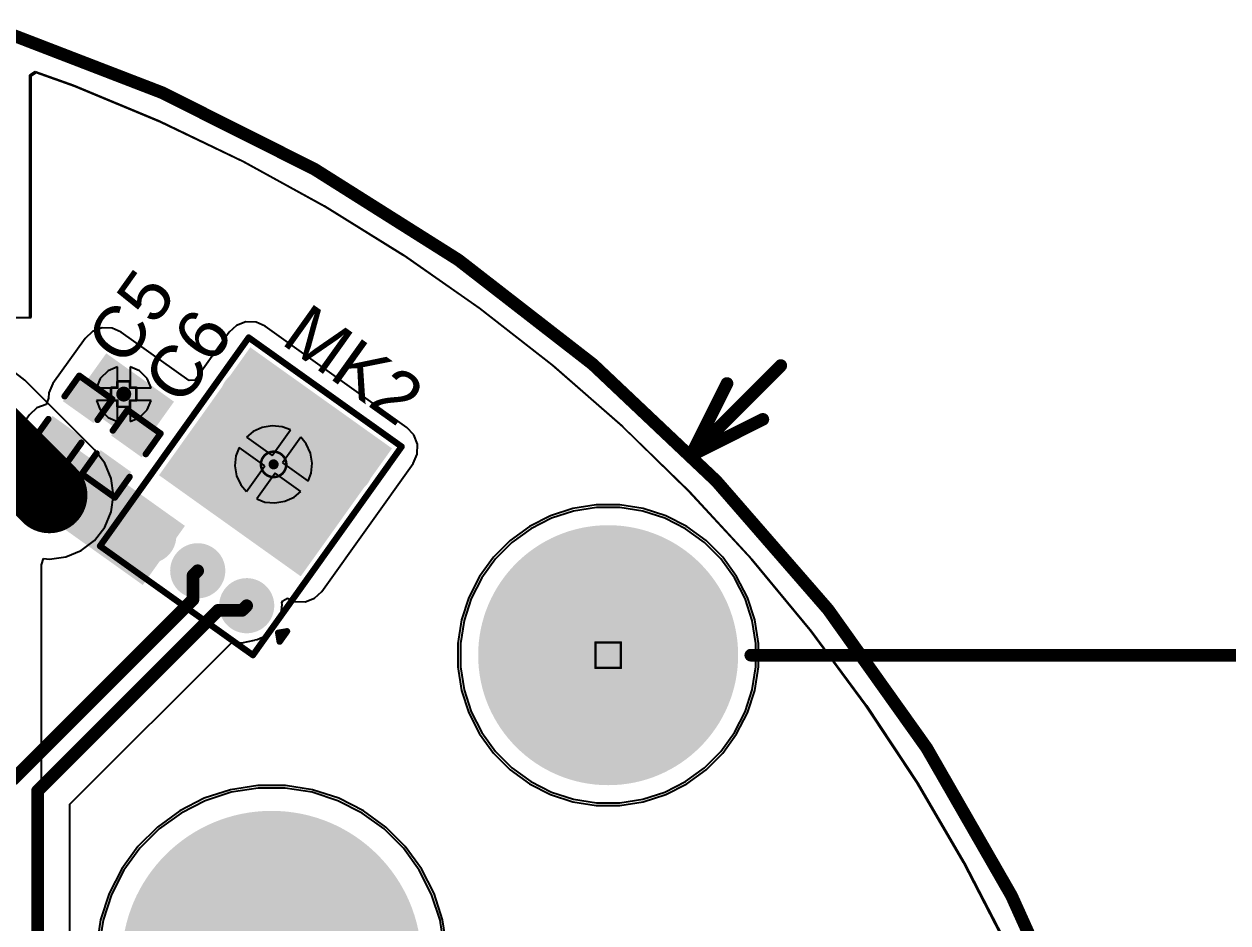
# Model space of a CAD drawing. Header units: inches. Extents: x -60 to 307, y -25 to 134.
# Drawn here: x 34.3 to 58.4, y 36.4 to 54.39 of the extents above; entities that cross this region are included whole.
import ezdxf

# ---------------------------------------------------------------- set-up
doc = ezdxf.new("R2010")
doc.units = ezdxf.units.IN
for name, color, linetype in [('BOARD OUTLINE', 216, 'Continuous'), ('Bottom Layer', 5, 'Continuous'), ('Bottom Solder', 6, 'Continuous'), ('DIMENSION', 6, 'Continuous'), ('Drill Drawing', 1, 'Continuous'), ('Multi-Layer', 9, 'Continuous'), ('Pad Holes', 156, 'Continuous'), ('Top Layer', 1, 'Continuous'), ('Top Overlay', 2, 'Continuous'), ('Top Paste', 8, 'Continuous'), ('Top Solder', 216, 'Continuous'), ('Via Holes', 16, 'Continuous')]:
    doc.layers.add(name, color=color, linetype=linetype)
doc.styles.add('Arial', font='', dxfattribs={"height": 0.2})
doc.styles.get('Arial').set_extended_font_data('Arial')

# ---------------------------------------------------------------- blocks, each defined once
blk = doc.blocks.new('SPM0687LR5H_1_27')
at = {"layer": 'Bottom Solder'}
h = blk.add_hatch(color=6, dxfattribs=at)
edge = h.paths.add_edge_path()
edge.add_arc((0, -0.913), 0.102, 0, 360)
at = {"layer": 'Pad Holes'}
h = blk.add_hatch(color=7, dxfattribs=at)
edge = h.paths.add_edge_path()
edge.add_arc((0, -0.913), 0.512, 0, 360)
at = {"layer": 'Top Layer'}
h = blk.add_hatch(color=1, dxfattribs=at)
edge = h.paths.add_edge_path()
edge.add_arc((-1.204, 1.703), 0.45, 0, 360)
h = blk.add_hatch(color=1, dxfattribs=at)
edge = h.paths.add_edge_path()
edge.add_arc((0, 1.703), 0.45, 0, 360)
h = blk.add_hatch(color=1, dxfattribs=at)
edge = h.paths.add_edge_path()
edge.add_arc((1.204, 1.703), 0.45, 0, 360)
h = blk.add_hatch(color=1, dxfattribs=at)
edge = h.paths.add_edge_path()
edge.add_arc((0, -0.913), 0.838, 0, 360)
h = blk.add_hatch(color=1, dxfattribs=at)
edge = h.paths.add_edge_path()
edge.add_arc((-1.204, -1.703), 0.45, 0, 360)
h = blk.add_hatch(color=1, dxfattribs=at)
edge = h.paths.add_edge_path()
edge.add_arc((1.204, -1.703), 0.45, 0, 360)
at = {"layer": 'Top Paste'}
h = blk.add_hatch(color=8, dxfattribs=at)
edge = h.paths.add_edge_path()
edge.add_arc((-1.204, 1.703), 0.45, 0, 360)
h = blk.add_hatch(color=8, dxfattribs=at)
edge = h.paths.add_edge_path()
edge.add_arc((0, 1.703), 0.45, 0, 360)
h = blk.add_hatch(color=8, dxfattribs=at)
edge = h.paths.add_edge_path()
edge.add_arc((1.204, 1.703), 0.45, 0, 360)
h = blk.add_hatch(color=8, dxfattribs=at)
edge = h.paths.add_edge_path()
edge.add_arc((-1.204, -1.703), 0.45, 0, 360)
h = blk.add_hatch(color=8, dxfattribs=at)
edge = h.paths.add_edge_path()
edge.add_arc((1.204, -1.703), 0.45, 0, 360)
at = {"layer": 'Top Solder'}
h = blk.add_hatch(color=216, dxfattribs=at)
edge = h.paths.add_edge_path()
edge.add_arc((-1.204, 1.703), 0.552, 0, 360)
h = blk.add_hatch(color=216, dxfattribs=at)
edge = h.paths.add_edge_path()
edge.add_arc((0, 1.703), 0.552, 0, 360)
h = blk.add_hatch(color=216, dxfattribs=at)
edge = h.paths.add_edge_path()
edge.add_arc((1.204, 1.703), 0.552, 0, 360)
h = blk.add_hatch(color=216, dxfattribs=at)
edge = h.paths.add_edge_path()
edge.add_arc((0, -0.913), 0.94, 0, 360)
h = blk.add_hatch(color=216, dxfattribs=at)
edge = h.paths.add_edge_path()
edge.add_arc((-1.204, -1.703), 0.552, 0, 360)
h = blk.add_hatch(color=216, dxfattribs=at)
edge = h.paths.add_edge_path()
edge.add_arc((1.204, -1.703), 0.552, 0, 360)
at = {"layer": 'Top Overlay'}
for points in [[(1.88, 2.436, 0.127, 0.127, 0), (-1.88, 2.436, 0.127, 0.127, 0)], [(-1.88, 2.436, 0.127, 0.127, 0), (-1.88, -2.69, 0.127, 0.127, 0)], [(1.88, 2.436, 0.127, 0.127, 0), (1.88, -2.69, 0.127, 0.127, 0)], [(-2.032, 1.778, 0.127, 0.127, 0), (-2.159, 1.905, 0.127, 0.127, 0)], [(-2.159, 1.905, 0.127, 0.127, 0), (-2.159, 1.651, 0.127, 0.127, 0)], [(-2.032, 1.778, 0.127, 0.127, 0), (-2.159, 1.651, 0.127, 0.127, 0)], [(1.88, -2.69, 0.127, 0.127, 0), (-1.88, -2.69, 0.127, 0.127, 0)]]:
    blk.add_lwpolyline(points, format="xyseb", dxfattribs=at)
for points in [[(-1.912, 2.436, 0.0635, 0.0635, 1), (-1.848, 2.436, 0.0635, 0.0635, 1)], [(-1.912, 2.436, 0.0635, 0.0635, 1), (-1.848, 2.436, 0.0635, 0.0635, 1)], [(1.848, 2.436, 0.0635, 0.0635, 1), (1.912, 2.436, 0.0635, 0.0635, 1)], [(1.848, 2.436, 0.0635, 0.0635, 1), (1.912, 2.436, 0.0635, 0.0635, 1)], [(-2.191, 1.905, 0.0635, 0.0635, 1), (-2.127, 1.905, 0.0635, 0.0635, 1)], [(-2.191, 1.905, 0.0635, 0.0635, 1), (-2.127, 1.905, 0.0635, 0.0635, 1)], [(-2.191, 1.651, 0.0635, 0.0635, 1), (-2.127, 1.651, 0.0635, 0.0635, 1)], [(-2.191, 1.651, 0.0635, 0.0635, 1), (-2.127, 1.651, 0.0635, 0.0635, 1)], [(-2.064, 1.778, 0.0635, 0.0635, 1), (-2, 1.778, 0.0635, 0.0635, 1)], [(-2.064, 1.778, 0.0635, 0.0635, 1), (-2, 1.778, 0.0635, 0.0635, 1)], [(-1.912, -2.69, 0.0635, 0.0635, 1), (-1.848, -2.69, 0.0635, 0.0635, 1)], [(-1.912, -2.69, 0.0635, 0.0635, 1), (-1.848, -2.69, 0.0635, 0.0635, 1)], [(1.848, -2.69, 0.0635, 0.0635, 1), (1.912, -2.69, 0.0635, 0.0635, 1)], [(1.848, -2.69, 0.0635, 0.0635, 1), (1.912, -2.69, 0.0635, 0.0635, 1)]]:
    blk.add_lwpolyline(points, format="xyseb", close=True, dxfattribs=at)
blk = doc.blocks.new('C___0402_72')
at = {"layer": 'Top Layer'}
for points in [[(-0.699, -0.318), (-0.699, 0.318), (-0.241, 0.318), (-0.241, -0.318)], [(0.241, -0.318), (0.241, 0.318), (0.699, 0.318), (0.699, -0.318)]]:
    blk.add_hatch(color=1, dxfattribs=at).paths.add_polyline_path(points)
at = {"layer": 'Top Paste'}
for points in [[(-0.699, -0.318), (-0.699, 0.318), (-0.241, 0.318), (-0.241, -0.318)], [(0.241, -0.318), (0.241, 0.318), (0.699, 0.318), (0.699, -0.318)]]:
    blk.add_hatch(color=8, dxfattribs=at).paths.add_polyline_path(points)
at = {"layer": 'Top Solder'}
for points in [[(-0.758, -0.377), (-0.758, 0.377), (-0.181, 0.377), (-0.181, -0.377)], [(0.181, -0.377), (0.181, 0.377), (0.758, 0.377), (0.758, -0.377)]]:
    blk.add_hatch(color=216, dxfattribs=at).paths.add_polyline_path(points)
at = {"layer": 'Top Overlay'}
for points in [[(-0.787, 0.406, 0.127, 0.127, 0), (-0.279, 0.406, 0.127, 0.127, 0)], [(-0.787, 0.406, 0.127, 0.127, 0), (-0.787, -0.406, 0.127, 0.127, 0)], [(0.279, 0.406, 0.127, 0.127, 0), (0.787, 0.406, 0.127, 0.127, 0)], [(0.787, 0.406, 0.127, 0.127, 0), (0.787, -0.406, 0.127, 0.127, 0)], [(-0.787, -0.406, 0.127, 0.127, 0), (-0.279, -0.406, 0.127, 0.127, 0)], [(0.279, -0.406, 0.127, 0.127, 0), (0.787, -0.406, 0.127, 0.127, 0)]]:
    blk.add_lwpolyline(points, format="xyseb", dxfattribs=at)
for points in [[(-0.819, 0.406, 0.0635, 0.0635, 1), (-0.756, 0.406, 0.0635, 0.0635, 1)], [(-0.819, 0.406, 0.0635, 0.0635, 1), (-0.756, 0.406, 0.0635, 0.0635, 1)], [(-0.311, 0.406, 0.0635, 0.0635, 1), (-0.248, 0.406, 0.0635, 0.0635, 1)], [(0.248, 0.406, 0.0635, 0.0635, 1), (0.311, 0.406, 0.0635, 0.0635, 1)], [(0.756, 0.406, 0.0635, 0.0635, 1), (0.819, 0.406, 0.0635, 0.0635, 1)], [(0.756, 0.406, 0.0635, 0.0635, 1), (0.819, 0.406, 0.0635, 0.0635, 1)], [(-0.819, -0.406, 0.0635, 0.0635, 1), (-0.756, -0.406, 0.0635, 0.0635, 1)], [(-0.819, -0.406, 0.0635, 0.0635, 1), (-0.756, -0.406, 0.0635, 0.0635, 1)], [(-0.311, -0.406, 0.0635, 0.0635, 1), (-0.248, -0.406, 0.0635, 0.0635, 1)], [(0.248, -0.406, 0.0635, 0.0635, 1), (0.311, -0.406, 0.0635, 0.0635, 1)], [(0.756, -0.406, 0.0635, 0.0635, 1), (0.819, -0.406, 0.0635, 0.0635, 1)], [(0.756, -0.406, 0.0635, 0.0635, 1), (0.819, -0.406, 0.0635, 0.0635, 1)]]:
    blk.add_lwpolyline(points, format="xyseb", close=True, dxfattribs=at)
blk = doc.blocks.new('C___0402_73')
at = {"layer": 'Top Layer'}
for points in [[(-0.699, -0.318), (-0.699, 0.318), (-0.241, 0.318), (-0.241, -0.318)], [(0.241, -0.318), (0.241, 0.318), (0.699, 0.318), (0.699, -0.318)]]:
    blk.add_hatch(color=1, dxfattribs=at).paths.add_polyline_path(points)
at = {"layer": 'Top Paste'}
for points in [[(-0.699, -0.318), (-0.699, 0.318), (-0.241, 0.318), (-0.241, -0.318)], [(0.241, -0.318), (0.241, 0.318), (0.699, 0.318), (0.699, -0.318)]]:
    blk.add_hatch(color=8, dxfattribs=at).paths.add_polyline_path(points)
at = {"layer": 'Top Solder'}
for points in [[(-0.758, -0.377), (-0.758, 0.377), (-0.181, 0.377), (-0.181, -0.377)], [(0.181, -0.377), (0.181, 0.377), (0.758, 0.377), (0.758, -0.377)]]:
    blk.add_hatch(color=216, dxfattribs=at).paths.add_polyline_path(points)
at = {"layer": 'Top Overlay'}
for points in [[(-0.787, 0.406, 0.127, 0.127, 0), (-0.787, -0.406, 0.127, 0.127, 0)], [(-0.787, 0.406, 0.127, 0.127, 0), (-0.279, 0.406, 0.127, 0.127, 0)], [(0.279, 0.406, 0.127, 0.127, 0), (0.787, 0.406, 0.127, 0.127, 0)], [(0.787, 0.406, 0.127, 0.127, 0), (0.787, -0.406, 0.127, 0.127, 0)], [(-0.787, -0.406, 0.127, 0.127, 0), (-0.279, -0.406, 0.127, 0.127, 0)], [(0.279, -0.406, 0.127, 0.127, 0), (0.787, -0.406, 0.127, 0.127, 0)]]:
    blk.add_lwpolyline(points, format="xyseb", dxfattribs=at)
for points in [[(-0.819, 0.406, 0.0635, 0.0635, 1), (-0.756, 0.406, 0.0635, 0.0635, 1)], [(-0.819, 0.406, 0.0635, 0.0635, 1), (-0.756, 0.406, 0.0635, 0.0635, 1)], [(-0.311, 0.406, 0.0635, 0.0635, 1), (-0.248, 0.406, 0.0635, 0.0635, 1)], [(0.248, 0.406, 0.0635, 0.0635, 1), (0.311, 0.406, 0.0635, 0.0635, 1)], [(0.756, 0.406, 0.0635, 0.0635, 1), (0.819, 0.406, 0.0635, 0.0635, 1)], [(0.756, 0.406, 0.0635, 0.0635, 1), (0.819, 0.406, 0.0635, 0.0635, 1)], [(-0.819, -0.406, 0.0635, 0.0635, 1), (-0.756, -0.406, 0.0635, 0.0635, 1)], [(-0.819, -0.406, 0.0635, 0.0635, 1), (-0.756, -0.406, 0.0635, 0.0635, 1)], [(-0.311, -0.406, 0.0635, 0.0635, 1), (-0.248, -0.406, 0.0635, 0.0635, 1)], [(0.248, -0.406, 0.0635, 0.0635, 1), (0.311, -0.406, 0.0635, 0.0635, 1)], [(0.756, -0.406, 0.0635, 0.0635, 1), (0.819, -0.406, 0.0635, 0.0635, 1)], [(0.756, -0.406, 0.0635, 0.0635, 1), (0.819, -0.406, 0.0635, 0.0635, 1)]]:
    blk.add_lwpolyline(points, format="xyseb", close=True, dxfattribs=at)

msp = doc.modelspace()

# ---------------------------------------------------------------- hatches: boundary and pattern name
at = {"layer": 'Bottom Layer'}
h = msp.add_hatch(color=5, dxfattribs=at)
edge = h.paths.add_edge_path()
edge.add_arc((36.295, 46.981), 0.3, 0, 360)
h = msp.add_hatch(color=5, dxfattribs=at)
edge = h.paths.add_edge_path()
edge.add_arc((34.806, 44.958), 0.3, 0, 360)
h = msp.add_hatch(color=5, dxfattribs=at)
edge = h.paths.add_edge_path()
edge.add_arc((45.992, 41.755), 2.5, 0, 360)
at = {"layer": 'Bottom Solder'}
h = msp.add_hatch(color=6, dxfattribs=at)
edge = h.paths.add_edge_path()
edge.add_arc((36.295, 46.981), 0.402, 0, 360)
h = msp.add_hatch(color=6, dxfattribs=at)
edge = h.paths.add_edge_path()
edge.add_arc((34.806, 44.958), 0.402, 0, 360)
h = msp.add_hatch(color=6, dxfattribs=at)
edge = h.paths.add_edge_path()
edge.add_arc((45.992, 41.755), 2.602, 0, 360)
at = {"layer": 'Multi-Layer'}
h = msp.add_hatch(color=9, dxfattribs=at)
edge = h.paths.add_edge_path()
edge.add_arc((45.992, 41.755), 2.5, 0, 360)
at = {"layer": 'Pad Holes'}
h = msp.add_hatch(color=7, dxfattribs=at)
edge = h.paths.add_edge_path()
edge.add_arc((45.992, 41.755), 1.5, 0, 360)
h = msp.add_hatch(color=7, dxfattribs=at)
edge = h.paths.add_edge_path()
edge.add_arc((39.255, 35.639), 3, 0, 360)
at = {"layer": 'Top Layer'}
for points in [[(37.301, 46.829), (35.945, 47.797), (35.3, 46.893), (36.657, 45.925)], [(41.665, 45.894), (38.828, 47.917), (37.002, 45.357), (39.838, 43.334)], [(37.52, 44.343), (34.828, 46.263), (33.984, 45.081), (36.676, 43.161)]]:
    msp.add_hatch(color=1, dxfattribs=at).paths.add_polyline_path(points)
h = msp.add_hatch(color=1, dxfattribs=at)
edge = h.paths.add_edge_path()
edge.add_arc((36.295, 46.981), 0.3, 0, 360)
h = msp.add_hatch(color=1, dxfattribs=at)
edge = h.paths.add_edge_path()
edge.add_arc((34.806, 44.958), 0.3, 0, 360)
h = msp.add_hatch(color=1, dxfattribs=at)
edge = h.paths.add_edge_path()
edge.add_arc((45.992, 41.755), 2.5, 0, 360)
at = {"layer": 'Top Solder'}
h = msp.add_hatch(color=216, dxfattribs=at)
edge = h.paths.add_edge_path()
edge.add_arc((36.295, 46.981), 0.402, 0, 360)
h = msp.add_hatch(color=216, dxfattribs=at)
edge = h.paths.add_edge_path()
edge.add_arc((34.806, 44.958), 0.402, 0, 360)
h = msp.add_hatch(color=216, dxfattribs=at)
edge = h.paths.add_edge_path()
edge.add_arc((45.992, 41.755), 2.602, 0, 360)
at = {"layer": 'Via Holes'}
h = msp.add_hatch(color=7, dxfattribs=at)
edge = h.paths.add_edge_path()
edge.add_arc((36.295, 46.981), 0.15, 0, 360)
h = msp.add_hatch(color=7, dxfattribs=at)
edge = h.paths.add_edge_path()
edge.add_arc((34.806, 44.958), 0.15, 0, 360)

# ---------------------------------------------------------------- linework, layer by layer
at = {"layer": 'BOARD OUTLINE'}
msp.add_lwpolyline([(33.89, 54.238, 0.254, 0.254, -6.230382), (11.984, 54.26, 0.254, 0.254, 0)], format="xyseb", dxfattribs=at)
at = {"layer": 'Bottom Layer'}
for p, q in [((34.417, 53.364), (34.521, 53.438)), ((34.417, 48.514), (34.417, 53.364)), ((34.521, 53.438), (35.292, 53.164)), ((35.292, 53.164), (37.005, 52.45)), ((37.005, 52.45), (38.678, 51.645)), ((38.678, 51.645), (40.305, 50.752)), ((40.305, 50.752), (41.881, 49.771)), ((41.881, 49.771), (43.403, 48.708)), ((43.403, 48.708), (44.865, 47.564)), ((11.43, 48.514), (34.417, 48.514)), ((36.168, 47.528), (35.981, 47.45)), ((36.168, 47.108), (36.168, 47.528)), ((36.609, 47.45), (36.422, 47.528)), ((36.422, 47.528), (36.422, 47.108)), ((44.865, 47.564), (46.263, 46.343)), ((34.315, 47.261), (34.049, 47.464)), ((35.712, 45.864), (34.315, 47.261)), ((35.826, 47.294), (35.748, 47.108)), ((35.981, 47.45), (35.826, 47.294)), ((36.765, 47.294), (36.609, 47.45)), ((36.842, 47.108), (36.765, 47.294)), ((35.748, 47.108), (36.168, 47.108)), ((36.422, 47.108), (36.842, 47.108)), ((36.168, 46.854), (35.748, 46.854)), ((35.748, 46.854), (35.826, 46.667)), ((36.168, 46.434), (36.168, 46.854)), ((36.842, 46.854), (36.422, 46.854)), ((36.422, 46.854), (36.422, 46.434)), ((36.765, 46.667), (36.842, 46.854)), ((35.826, 46.667), (35.981, 46.511)), ((35.981, 46.511), (36.168, 46.434)), ((36.422, 46.434), (36.609, 46.511)), ((36.609, 46.511), (36.765, 46.667)), ((39.069, 46.314), (38.885, 46.23)), ((39.268, 46.347), (39.069, 46.314)), ((39.469, 46.328), (39.268, 46.347)), ((39.632, 46.266), (39.469, 46.328)), ((46.263, 46.343), (47.593, 45.048)), ((38.885, 46.23), (38.75, 46.119)), ((38.75, 46.119), (39.265, 45.751)), ((39.265, 45.751), (39.632, 46.266)), ((39.839, 46.119), (39.472, 45.604)), ((39.95, 45.984), (39.839, 46.119)), ((35.915, 45.598), (35.712, 45.864)), ((38.603, 45.912), (38.541, 45.748)), ((39.118, 45.545), (38.603, 45.912)), ((40.034, 45.8), (39.95, 45.984)), ((40.067, 45.601), (40.034, 45.8)), ((36.043, 45.29), (35.915, 45.598)), ((38.541, 45.748), (38.522, 45.547)), ((38.522, 45.547), (38.555, 45.348)), ((39.472, 45.604), (39.987, 45.237)), ((40.048, 45.4), (40.067, 45.601)), ((38.555, 45.348), (38.639, 45.165)), ((38.75, 45.03), (39.118, 45.545)), ((39.324, 45.397), (38.957, 44.882)), ((39.839, 45.03), (39.324, 45.397)), ((39.987, 45.237), (40.048, 45.4)), ((36.087, 44.958), (36.043, 45.29)), ((38.639, 45.165), (38.75, 45.03)), ((36.043, 44.626), (36.087, 44.958)), ((38.957, 44.882), (39.121, 44.821)), ((39.322, 44.802), (39.521, 44.835)), ((39.521, 44.835), (39.704, 44.919)), ((39.704, 44.919), (39.839, 45.03)), ((47.593, 45.048), (48.852, 43.684)), ((35.915, 44.318), (36.043, 44.626)), ((39.121, 44.821), (39.322, 44.802)), ((45.299, 44.64), (44.856, 44.496)), ((45.759, 44.713), (45.299, 44.64)), ((46.224, 44.713), (45.759, 44.713)), ((46.684, 44.64), (46.224, 44.713)), ((47.127, 44.496), (46.684, 44.64)), ((44.856, 44.496), (44.442, 44.285)), ((47.542, 44.285), (47.127, 44.496)), ((35.712, 44.052), (35.915, 44.318)), ((44.442, 44.285), (44.065, 44.011)), ((47.918, 44.011), (47.542, 44.285)), ((35.446, 43.849), (35.712, 44.052)), ((44.065, 44.011), (43.736, 43.682)), ((48.247, 43.682), (47.918, 44.011)), ((34.652, 43.561), (34.687, 43.693)), ((34.687, 43.693), (34.806, 43.677)), ((34.806, 43.677), (35.138, 43.721)), ((35.138, 43.721), (35.446, 43.849)), ((43.736, 43.682), (43.462, 43.305)), ((48.521, 43.305), (48.247, 43.682)), ((48.852, 43.684), (50.035, 42.253)), ((34.652, 34.812), (34.652, 43.561)), ((43.462, 43.305), (43.251, 42.89)), ((48.732, 42.89), (48.521, 43.305)), ((43.251, 42.89), (43.107, 42.448)), ((48.876, 42.448), (48.732, 42.89)), ((43.107, 42.448), (43.034, 41.988)), ((48.949, 41.988), (48.876, 42.448)), ((50.035, 42.253), (51.14, 40.762)), ((43.034, 41.988), (43.034, 41.523)), ((48.949, 41.523), (48.949, 41.988)), ((43.034, 41.523), (43.107, 41.063)), ((48.876, 41.063), (48.949, 41.523)), ((43.107, 41.063), (43.251, 40.62)), ((48.732, 40.62), (48.876, 41.063)), ((51.14, 40.762), (52.163, 39.212)), ((43.251, 40.62), (43.462, 40.205)), ((48.521, 40.205), (48.732, 40.62)), ((43.462, 40.205), (43.736, 39.829)), ((48.247, 39.829), (48.521, 40.205)), ((43.736, 39.829), (44.065, 39.5)), ((47.918, 39.5), (48.247, 39.829)), ((44.065, 39.5), (44.442, 39.226)), ((47.542, 39.226), (47.918, 39.5)), ((38.983, 39.096), (38.445, 39.011)), ((39.527, 39.096), (38.983, 39.096)), ((40.065, 39.011), (39.527, 39.096)), ((44.442, 39.226), (44.856, 39.015)), ((47.127, 39.015), (47.542, 39.226)), ((52.163, 39.212), (53.1, 37.61)), ((37.928, 38.843), (37.443, 38.596)), ((38.445, 39.011), (37.928, 38.843)), ((40.582, 38.843), (40.065, 39.011)), ((41.067, 38.596), (40.582, 38.843)), ((44.856, 39.015), (45.299, 38.871)), ((45.299, 38.871), (45.759, 38.798)), ((46.224, 38.798), (46.684, 38.871)), ((46.684, 38.871), (47.127, 39.015)), ((37.443, 38.596), (37.003, 38.276)), ((41.507, 38.276), (41.067, 38.596)), ((45.759, 38.798), (46.224, 38.798)), ((37.003, 38.276), (36.618, 37.891)), ((41.892, 37.891), (41.507, 38.276)), ((36.618, 37.891), (36.298, 37.451)), ((42.212, 37.451), (41.892, 37.891)), ((53.1, 37.61), (53.951, 35.96)), ((36.298, 37.451), (36.051, 36.966)), ((42.459, 36.966), (42.212, 37.451)), ((36.051, 36.966), (35.883, 36.449)), ((42.627, 36.449), (42.459, 36.966)), ((35.883, 36.449), (35.798, 35.911)), ((42.712, 35.911), (42.627, 36.449))]:
    msp.add_line(p, q, dxfattribs=at)
msp.add_lwpolyline([(33.409, 46.355, 1.524, 1.524, 0), (34.806, 44.958, 1.524, 1.524, 0)], format="xyseb", dxfattribs=at)
msp.add_lwpolyline([(34.425, 44.958, 0.762, 0.762, 1), (35.187, 44.958, 0.762, 0.762, 1)], format="xyseb", close=True, dxfattribs=at)
at = {"layer": 'DIMENSION'}
for points in [[(47.652, 45.756, 0.254, 0.254, 0), (49.448, 47.552, 0.254, 0.254, 0)], [(47.652, 45.756, 0.254, 0.254, 0), (48.37, 47.193, 0.254, 0.254, 0)], [(47.652, 45.756, 0.254, 0.254, 0), (49.089, 46.475, 0.254, 0.254, 0)], [(48.847, 41.755, 0.254, 0.254, 0), (67.754, 41.755, 0.254, 0.254, 0)]]:
    msp.add_lwpolyline(points, format="xyseb", dxfattribs=at)
for points in [[(49.384, 47.552, 0.127, 0.127, 1), (49.511, 47.552, 0.127, 0.127, 1)], [(48.307, 47.193, 0.127, 0.127, 1), (48.434, 47.193, 0.127, 0.127, 1)], [(49.025, 46.475, 0.127, 0.127, 1), (49.152, 46.475, 0.127, 0.127, 1)], [(47.588, 45.756, 0.127, 0.127, 1), (47.715, 45.756, 0.127, 0.127, 1)], [(47.588, 45.756, 0.127, 0.127, 1), (47.715, 45.756, 0.127, 0.127, 1)], [(47.588, 45.756, 0.127, 0.127, 1), (47.715, 45.756, 0.127, 0.127, 1)], [(48.784, 41.755, 0.127, 0.127, 1), (48.911, 41.755, 0.127, 0.127, 1)]]:
    msp.add_lwpolyline(points, format="xyseb", close=True, dxfattribs=at)
at = {"layer": 'Drill Drawing'}
for points in [[(36.168, 47.108, 0.0508, 0.0508, 0), (36.168, 47.235, 0.0508, 0.0508, 0)], [(36.168, 47.235, 0.0508, 0.0508, 0), (36.422, 47.235, 0.0508, 0.0508, 0)], [(36.422, 47.108, 0.0508, 0.0508, 0), (36.422, 47.235, 0.0508, 0.0508, 0)], [(36.041, 46.854, 0.0508, 0.0508, 0), (36.041, 47.108, 0.0508, 0.0508, 0)], [(36.041, 47.108, 0.0508, 0.0508, 0), (36.168, 47.108, 0.0508, 0.0508, 0)], [(36.422, 47.108, 0.0508, 0.0508, 0), (36.549, 47.108, 0.0508, 0.0508, 0)], [(36.549, 46.854, 0.0508, 0.0508, 0), (36.549, 47.108, 0.0508, 0.0508, 0)], [(36.041, 46.854, 0.0508, 0.0508, 0), (36.168, 46.854, 0.0508, 0.0508, 0)], [(36.168, 46.727, 0.0508, 0.0508, 0), (36.168, 46.854, 0.0508, 0.0508, 0)], [(36.168, 46.727, 0.0508, 0.0508, 0), (36.422, 46.727, 0.0508, 0.0508, 0)], [(36.422, 46.854, 0.0508, 0.0508, 0), (36.549, 46.854, 0.0508, 0.0508, 0)], [(36.422, 46.727, 0.0508, 0.0508, 0), (36.422, 46.854, 0.0508, 0.0508, 0)], [(34.552, 44.831, 0.0508, 0.0508, 0), (34.552, 45.085, 0.0508, 0.0508, 0)], [(34.552, 45.085, 0.0508, 0.0508, 0), (34.679, 45.085, 0.0508, 0.0508, 0)], [(34.679, 45.085, 0.0508, 0.0508, 0), (34.679, 45.212, 0.0508, 0.0508, 0)], [(34.679, 45.212, 0.0508, 0.0508, 0), (34.933, 45.212, 0.0508, 0.0508, 0)], [(34.933, 45.085, 0.0508, 0.0508, 0), (34.933, 45.212, 0.0508, 0.0508, 0)], [(34.933, 45.085, 0.0508, 0.0508, 0), (35.06, 45.085, 0.0508, 0.0508, 0)], [(35.06, 44.831, 0.0508, 0.0508, 0), (35.06, 45.085, 0.0508, 0.0508, 0)], [(34.552, 44.831, 0.0508, 0.0508, 0), (34.679, 44.831, 0.0508, 0.0508, 0)], [(34.679, 44.704, 0.0508, 0.0508, 0), (34.679, 44.831, 0.0508, 0.0508, 0)], [(34.933, 44.831, 0.0508, 0.0508, 0), (35.06, 44.831, 0.0508, 0.0508, 0)], [(34.933, 44.704, 0.0508, 0.0508, 0), (34.933, 44.831, 0.0508, 0.0508, 0)], [(34.679, 44.704, 0.0508, 0.0508, 0), (34.933, 44.704, 0.0508, 0.0508, 0)], [(45.738, 42.009, 0.0508, 0.0508, 0), (46.246, 42.009, 0.0508, 0.0508, 0)], [(45.738, 41.501, 0.0508, 0.0508, 0), (45.738, 42.009, 0.0508, 0.0508, 0)], [(46.246, 41.501, 0.0508, 0.0508, 0), (46.246, 42.009, 0.0508, 0.0508, 0)], [(45.738, 41.501, 0.0508, 0.0508, 0), (46.246, 41.501, 0.0508, 0.0508, 0)]]:
    msp.add_lwpolyline(points, format="xyseb", dxfattribs=at)
for points in [[(36.156, 47.235, 0.0254, 0.0254, 1), (36.181, 47.235, 0.0254, 0.0254, 1)], [(36.156, 47.235, 0.0254, 0.0254, 1), (36.181, 47.235, 0.0254, 0.0254, 1)], [(36.41, 47.235, 0.0254, 0.0254, 1), (36.435, 47.235, 0.0254, 0.0254, 1)], [(36.41, 47.235, 0.0254, 0.0254, 1), (36.435, 47.235, 0.0254, 0.0254, 1)], [(36.029, 47.108, 0.0254, 0.0254, 1), (36.054, 47.108, 0.0254, 0.0254, 1)], [(36.029, 47.108, 0.0254, 0.0254, 1), (36.054, 47.108, 0.0254, 0.0254, 1)], [(36.156, 47.108, 0.0254, 0.0254, 1), (36.181, 47.108, 0.0254, 0.0254, 1)], [(36.156, 47.108, 0.0254, 0.0254, 1), (36.181, 47.108, 0.0254, 0.0254, 1)], [(36.41, 47.108, 0.0254, 0.0254, 1), (36.435, 47.108, 0.0254, 0.0254, 1)], [(36.41, 47.108, 0.0254, 0.0254, 1), (36.435, 47.108, 0.0254, 0.0254, 1)], [(36.537, 47.108, 0.0254, 0.0254, 1), (36.562, 47.108, 0.0254, 0.0254, 1)], [(36.537, 47.108, 0.0254, 0.0254, 1), (36.562, 47.108, 0.0254, 0.0254, 1)], [(36.029, 46.854, 0.0254, 0.0254, 1), (36.054, 46.854, 0.0254, 0.0254, 1)], [(36.029, 46.854, 0.0254, 0.0254, 1), (36.054, 46.854, 0.0254, 0.0254, 1)], [(36.156, 46.854, 0.0254, 0.0254, 1), (36.181, 46.854, 0.0254, 0.0254, 1)], [(36.156, 46.854, 0.0254, 0.0254, 1), (36.181, 46.854, 0.0254, 0.0254, 1)], [(36.156, 46.727, 0.0254, 0.0254, 1), (36.181, 46.727, 0.0254, 0.0254, 1)], [(36.156, 46.727, 0.0254, 0.0254, 1), (36.181, 46.727, 0.0254, 0.0254, 1)], [(36.41, 46.854, 0.0254, 0.0254, 1), (36.435, 46.854, 0.0254, 0.0254, 1)], [(36.41, 46.854, 0.0254, 0.0254, 1), (36.435, 46.854, 0.0254, 0.0254, 1)], [(36.41, 46.727, 0.0254, 0.0254, 1), (36.435, 46.727, 0.0254, 0.0254, 1)], [(36.41, 46.727, 0.0254, 0.0254, 1), (36.435, 46.727, 0.0254, 0.0254, 1)], [(36.537, 46.854, 0.0254, 0.0254, 1), (36.562, 46.854, 0.0254, 0.0254, 1)], [(36.537, 46.854, 0.0254, 0.0254, 1), (36.562, 46.854, 0.0254, 0.0254, 1)], [(39.549, 45.574, 0.0508, 0.0508, 1), (39.041, 45.574, 0.0508, 0.0508, 1)], [(39.028, 45.574, 0.0254, 0.0254, 1), (39.053, 45.574, 0.0254, 0.0254, 1)], [(39.536, 45.574, 0.0254, 0.0254, 1), (39.561, 45.574, 0.0254, 0.0254, 1)], [(34.539, 45.085, 0.0254, 0.0254, 1), (34.565, 45.085, 0.0254, 0.0254, 1)], [(34.539, 45.085, 0.0254, 0.0254, 1), (34.565, 45.085, 0.0254, 0.0254, 1)], [(34.666, 45.212, 0.0254, 0.0254, 1), (34.692, 45.212, 0.0254, 0.0254, 1)], [(34.666, 45.212, 0.0254, 0.0254, 1), (34.692, 45.212, 0.0254, 0.0254, 1)], [(34.666, 45.085, 0.0254, 0.0254, 1), (34.692, 45.085, 0.0254, 0.0254, 1)], [(34.666, 45.085, 0.0254, 0.0254, 1), (34.692, 45.085, 0.0254, 0.0254, 1)], [(34.92, 45.212, 0.0254, 0.0254, 1), (34.946, 45.212, 0.0254, 0.0254, 1)], [(34.92, 45.212, 0.0254, 0.0254, 1), (34.946, 45.212, 0.0254, 0.0254, 1)], [(34.92, 45.085, 0.0254, 0.0254, 1), (34.946, 45.085, 0.0254, 0.0254, 1)], [(34.92, 45.085, 0.0254, 0.0254, 1), (34.946, 45.085, 0.0254, 0.0254, 1)], [(35.047, 45.085, 0.0254, 0.0254, 1), (35.073, 45.085, 0.0254, 0.0254, 1)], [(35.047, 45.085, 0.0254, 0.0254, 1), (35.073, 45.085, 0.0254, 0.0254, 1)], [(34.539, 44.831, 0.0254, 0.0254, 1), (34.565, 44.831, 0.0254, 0.0254, 1)], [(34.539, 44.831, 0.0254, 0.0254, 1), (34.565, 44.831, 0.0254, 0.0254, 1)], [(34.666, 44.831, 0.0254, 0.0254, 1), (34.692, 44.831, 0.0254, 0.0254, 1)], [(34.666, 44.831, 0.0254, 0.0254, 1), (34.692, 44.831, 0.0254, 0.0254, 1)], [(34.92, 44.831, 0.0254, 0.0254, 1), (34.946, 44.831, 0.0254, 0.0254, 1)], [(34.92, 44.831, 0.0254, 0.0254, 1), (34.946, 44.831, 0.0254, 0.0254, 1)], [(35.047, 44.831, 0.0254, 0.0254, 1), (35.073, 44.831, 0.0254, 0.0254, 1)], [(35.047, 44.831, 0.0254, 0.0254, 1), (35.073, 44.831, 0.0254, 0.0254, 1)], [(34.666, 44.704, 0.0254, 0.0254, 1), (34.692, 44.704, 0.0254, 0.0254, 1)], [(34.666, 44.704, 0.0254, 0.0254, 1), (34.692, 44.704, 0.0254, 0.0254, 1)], [(34.92, 44.704, 0.0254, 0.0254, 1), (34.946, 44.704, 0.0254, 0.0254, 1)], [(34.92, 44.704, 0.0254, 0.0254, 1), (34.946, 44.704, 0.0254, 0.0254, 1)], [(45.725, 42.009, 0.0254, 0.0254, 1), (45.75, 42.009, 0.0254, 0.0254, 1)], [(45.725, 42.009, 0.0254, 0.0254, 1), (45.75, 42.009, 0.0254, 0.0254, 1)], [(46.233, 42.009, 0.0254, 0.0254, 1), (46.258, 42.009, 0.0254, 0.0254, 1)], [(46.233, 42.009, 0.0254, 0.0254, 1), (46.258, 42.009, 0.0254, 0.0254, 1)], [(45.725, 41.501, 0.0254, 0.0254, 1), (45.75, 41.501, 0.0254, 0.0254, 1)], [(45.725, 41.501, 0.0254, 0.0254, 1), (45.75, 41.501, 0.0254, 0.0254, 1)], [(46.233, 41.501, 0.0254, 0.0254, 1), (46.258, 41.501, 0.0254, 0.0254, 1)], [(46.233, 41.501, 0.0254, 0.0254, 1), (46.258, 41.501, 0.0254, 0.0254, 1)]]:
    msp.add_lwpolyline(points, format="xyseb", close=True, dxfattribs=at)
at = {"layer": 'Top Layer'}
for p, q in [((34.442, 53.348), (34.546, 53.421)), ((34.442, 48.514), (34.442, 53.348)), ((34.546, 53.421), (35.317, 53.148)), ((35.317, 53.148), (37.031, 52.434)), ((37.031, 52.434), (38.703, 51.629)), ((38.703, 51.629), (40.33, 50.735)), ((40.33, 50.735), (41.907, 49.755)), ((41.907, 49.755), (43.428, 48.691)), ((43.428, 48.691), (44.89, 47.547)), ((12.802, 48.514), (34.442, 48.514)), ((35.671, 48.236), (35.523, 48.097)), ((35.86, 48.308), (35.671, 48.236)), ((36.062, 48.301), (35.86, 48.308)), ((36.246, 48.218), (36.062, 48.301)), ((37.602, 47.251), (36.246, 48.218)), ((38.406, 48.218), (37.723, 47.259)), ((38.553, 48.356), (38.406, 48.218)), ((38.406, 48.218), (38.406, 48.218)), ((38.742, 48.428), (38.553, 48.356)), ((38.944, 48.422), (38.742, 48.428)), ((39.129, 48.339), (38.944, 48.422)), ((41.965, 46.315), (39.129, 48.339)), ((35.523, 48.097), (34.879, 47.194)), ((44.89, 47.547), (46.288, 46.326)), ((37.723, 47.259), (37.602, 47.251)), ((34.796, 47.009), (34.792, 46.9)), ((34.879, 47.194), (34.796, 47.009)), ((34.742, 46.774), (34.553, 46.703)), ((34.792, 46.9), (34.742, 46.774)), ((34.406, 46.564), (33.563, 45.382)), ((34.553, 46.703), (34.406, 46.564)), ((42.104, 46.168), (41.965, 46.315)), ((46.288, 46.326), (47.618, 45.031)), ((42.175, 45.979), (42.104, 46.168)), ((42.169, 45.777), (42.175, 45.979)), ((40.26, 43.033), (42.086, 45.593)), ((42.086, 45.593), (42.169, 45.777)), ((47.618, 45.031), (48.877, 43.667)), ((45.287, 44.689), (44.837, 44.543)), ((45.755, 44.763), (45.287, 44.689)), ((46.228, 44.763), (45.755, 44.763)), ((46.696, 44.689), (46.228, 44.763)), ((47.146, 44.543), (46.696, 44.689)), ((44.837, 44.543), (44.415, 44.328)), ((47.568, 44.328), (47.146, 44.543)), ((44.415, 44.328), (44.032, 44.05)), ((47.951, 44.05), (47.568, 44.328)), ((44.032, 44.05), (43.697, 43.715)), ((48.286, 43.715), (47.951, 44.05)), ((43.697, 43.715), (43.419, 43.332)), ((48.564, 43.332), (48.286, 43.715)), ((48.877, 43.667), (50.06, 42.237)), ((43.419, 43.332), (43.204, 42.91)), ((48.779, 42.91), (48.564, 43.332)), ((39.483, 42.843), (39.573, 42.896)), ((39.573, 42.896), (39.722, 42.829)), ((40.113, 42.894), (40.26, 43.033)), ((40.26, 43.033), (40.26, 43.033)), ((43.204, 42.91), (43.058, 42.46)), ((48.926, 42.46), (48.779, 42.91)), ((39.448, 42.586), (39.465, 42.77)), ((39.458, 42.812), (39.483, 42.843)), ((39.465, 42.77), (39.458, 42.812)), ((39.722, 42.829), (39.924, 42.823)), ((39.924, 42.823), (40.113, 42.894)), ((39.383, 42.412), (39.448, 42.586)), ((43.058, 42.46), (42.984, 41.992)), ((49, 41.992), (48.926, 42.46)), ((39.132, 42.143), (39.275, 42.261)), ((39.275, 42.261), (39.383, 42.412)), ((50.06, 42.237), (51.165, 40.745)), ((35.217, 38.771), (38.45, 42.005)), ((38.45, 42.005), (38.662, 42.005)), ((38.662, 42.005), (38.91, 42.054)), ((38.91, 42.054), (38.917, 42.059)), ((38.917, 42.059), (38.963, 42.066)), ((38.963, 42.066), (39.132, 42.143)), ((42.984, 41.992), (42.984, 41.519)), ((49, 41.519), (49, 41.992)), ((42.984, 41.519), (43.058, 41.051)), ((48.926, 41.051), (49, 41.519)), ((43.058, 41.051), (43.204, 40.601)), ((48.779, 40.601), (48.926, 41.051)), ((51.165, 40.745), (52.188, 39.196)), ((43.204, 40.601), (43.419, 40.179)), ((48.564, 40.179), (48.779, 40.601)), ((43.419, 40.179), (43.697, 39.796)), ((48.286, 39.796), (48.564, 40.179)), ((43.697, 39.796), (44.032, 39.461)), ((47.951, 39.461), (48.286, 39.796)), ((44.032, 39.461), (44.415, 39.183)), ((47.568, 39.183), (47.951, 39.461)), ((38.434, 39.061), (37.908, 38.89)), ((38.979, 39.147), (38.434, 39.061)), ((39.531, 39.147), (38.979, 39.147)), ((40.076, 39.061), (39.531, 39.147)), ((40.602, 38.89), (40.076, 39.061)), ((44.415, 39.183), (44.837, 38.968)), ((47.146, 38.968), (47.568, 39.183)), ((52.188, 39.196), (53.126, 37.594)), ((37.908, 38.89), (37.416, 38.639)), ((41.094, 38.639), (40.602, 38.89)), ((44.837, 38.968), (45.287, 38.821)), ((45.287, 38.821), (45.755, 38.747)), ((46.228, 38.747), (46.696, 38.821)), ((46.696, 38.821), (47.146, 38.968)), ((35.217, 30.505), (35.217, 38.771)), ((37.416, 38.639), (36.97, 38.315)), ((41.54, 38.315), (41.094, 38.639)), ((45.755, 38.747), (46.228, 38.747)), ((36.97, 38.315), (36.579, 37.924)), ((41.931, 37.924), (41.54, 38.315)), ((36.579, 37.924), (36.255, 37.478)), ((42.255, 37.478), (41.931, 37.924)), ((53.126, 37.594), (53.976, 35.944)), ((36.255, 37.478), (36.004, 36.986)), ((42.506, 36.986), (42.255, 37.478)), ((36.004, 36.986), (35.833, 36.461)), ((42.677, 36.461), (42.506, 36.986)), ((35.833, 36.461), (35.747, 35.915)), ((42.763, 35.915), (42.677, 36.461))]:
    msp.add_line(p, q, dxfattribs=at)
for points in [[(37.682, 43.351, 0.254, 0.254, 0), (37.776, 43.445, 0.254, 0.254, 0)], [(37.682, 42.871, 0.254, 0.254, 0), (37.682, 43.351, 0.254, 0.254, 0)], [(34.061, 39.25, 0.254, 0.254, 0), (37.682, 42.871, 0.254, 0.254, 0)], [(34.569, 39.039, 0.254, 0.254, 0), (38.182, 42.652, 0.254, 0.254, 0)], [(38.182, 42.652, 0.254, 0.254, 0), (38.662, 42.652, 0.254, 0.254, 0)], [(38.662, 42.652, 0.254, 0.254, 0), (38.756, 42.745, 0.254, 0.254, 0)], [(34.569, 30.505, 0.254, 0.254, 0), (34.569, 39.039, 0.254, 0.254, 0)]]:
    msp.add_lwpolyline(points, format="xyseb", dxfattribs=at)
for points in [[(37.619, 43.351, 0.127, 0.127, 1), (37.746, 43.351, 0.127, 0.127, 1)], [(37.619, 43.351, 0.127, 0.127, 1), (37.746, 43.351, 0.127, 0.127, 1)], [(37.712, 43.445, 0.127, 0.127, 1), (37.839, 43.445, 0.127, 0.127, 1)], [(37.619, 42.871, 0.127, 0.127, 1), (37.746, 42.871, 0.127, 0.127, 1)], [(37.619, 42.871, 0.127, 0.127, 1), (37.746, 42.871, 0.127, 0.127, 1)], [(38.119, 42.652, 0.127, 0.127, 1), (38.246, 42.652, 0.127, 0.127, 1)], [(38.119, 42.652, 0.127, 0.127, 1), (38.246, 42.652, 0.127, 0.127, 1)], [(38.599, 42.652, 0.127, 0.127, 1), (38.726, 42.652, 0.127, 0.127, 1)], [(38.599, 42.652, 0.127, 0.127, 1), (38.726, 42.652, 0.127, 0.127, 1)], [(38.692, 42.745, 0.127, 0.127, 1), (38.819, 42.745, 0.127, 0.127, 1)], [(34.506, 39.039, 0.127, 0.127, 1), (34.633, 39.039, 0.127, 0.127, 1)], [(34.506, 39.039, 0.127, 0.127, 1), (34.633, 39.039, 0.127, 0.127, 1)]]:
    msp.add_lwpolyline(points, format="xyseb", close=True, dxfattribs=at)

# ---------------------------------------------------------------- block references
for name, p, rotation in [('SPM0687LR5H_1_27', (38.765, 44.831), 144.5), ('C___0402_73', (35.279, 46.473), 54.50000000000001), ('C___0402_72', (36.244, 45.787), 54.50000000000001)]:
    msp.add_blockref(name, p, dxfattribs=dict(rotation=rotation))

# ---------------------------------------------------------------- texts
at = {"layer": 'Top Overlay', "style": 'Arial'}
for s, rotation, p in [('C5', 54.5, (36.319, 47.495)), ('MK2', 324.5, (39.416, 48.005)), ('C6', 54.5, (37.462, 46.708))]:
    msp.add_text(s, height=1.016, rotation=rotation, dxfattribs=at).set_placement(p)

doc.saveas('drawing.dxf')
